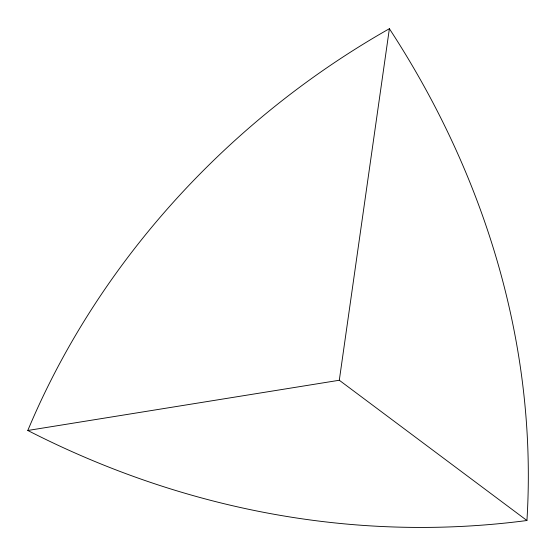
<?xml version="1.0" encoding="UTF-8"?>
<svg xmlns="http://www.w3.org/2000/svg" width="556" height="556" viewBox="0 0 556 556"><rect width="100%" height="100%" fill="white"/><g stroke="black" fill="none" stroke-linecap="round" stroke-linejoin="round"><path stroke-width="0.83" d="M526.935 520.513L339.299 380.255L389.381 28.703A746.826 641.805 -36.1 0 0 27.8 430.476A1134.094 960.441 83 0 0 526.935 520.513A971.52 823.714 19.3 0 0 389.381 28.703M27.8 430.476L339.299 380.255"/></g></svg>
